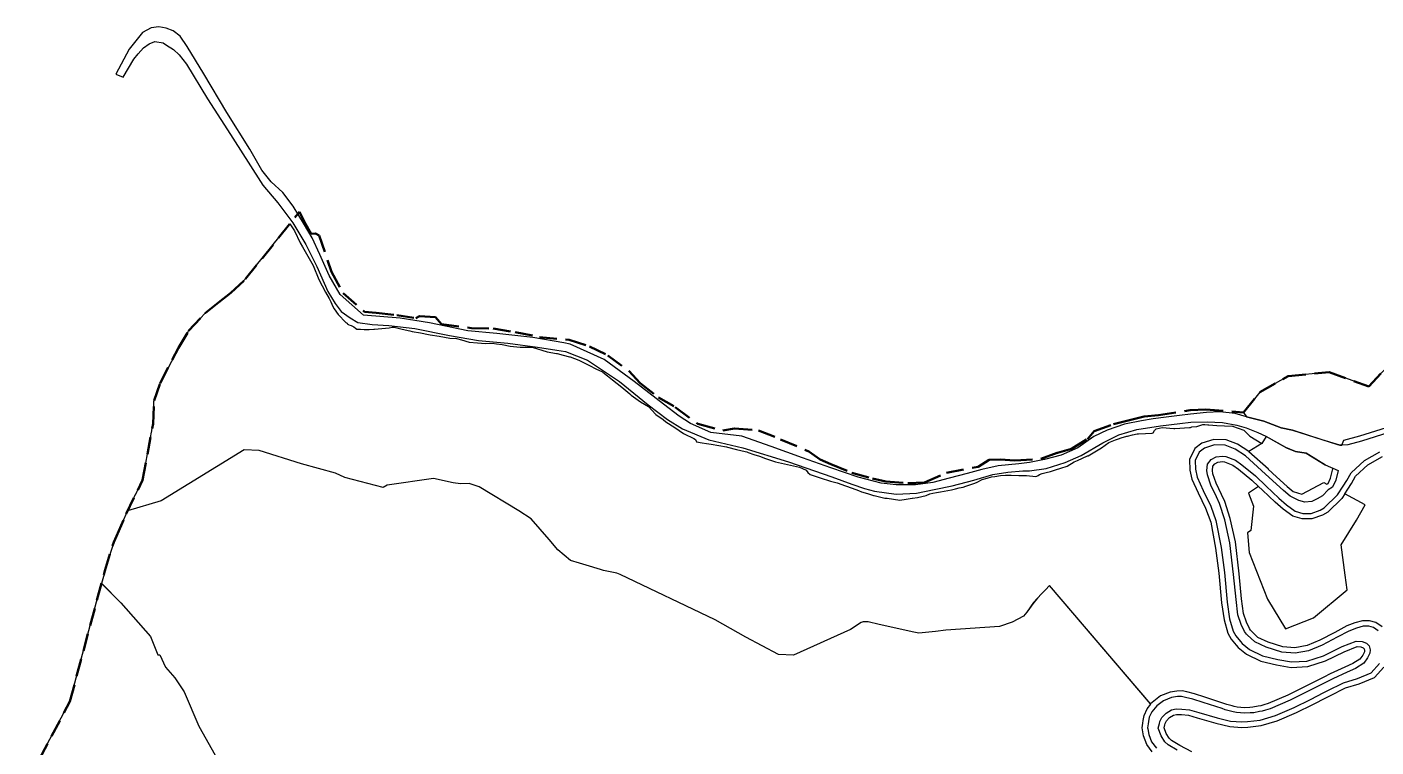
# Model space of a CAD drawing. Header units: metres. Extents: x 254550 to 279186, y 560399 to 562374.
# Drawn here: x 254550.2 to 255039.4, y 562112.6 to 562373.9 of the extents above; entities that cross this region are included whole.
import ezdxf

# ---------------------------------------------------------------- set-up
doc = ezdxf.new("R2010")
doc.units = ezdxf.units.M
doc.linetypes.add('DASHED2', pattern=[9.525, 6.35, -3.175])
for name, color, linetype, lineweight in [('E-1', 106, 'Continuous', 25), ('Institutional-1', 140, 'Continuous', 25), ('Road', 253, 'Continuous', 25), ('Special zone precinct', 31, 'Continuous', 25), ('Surveyed_Boundary', 7, 'DASHED2', 50)]:
    doc.layers.add(name, color=color, linetype=linetype, lineweight=lineweight)

msp = doc.modelspace()

# ---------------------------------------------------------------- linework, layer by layer
at = {"layer": 'E-1', "elevation": -1.39}
msp.add_lwpolyline([(254993.21, 562219.82), (254989.2, 562222.49), (254985.08, 562224.06), (254980.5, 562224.25), (254976.24, 562222.9), (254973.7, 562220.91), (254971.7, 562216.99), (254971.91, 562213.11), (254972.63, 562209.84), (254974.87, 562204.86), (254977.58, 562199.25), (254979.41, 562194.21), (254981.21, 562184.7), (254982.4, 562175.72), (254983.37, 562164.89), (254984.28, 562158.74), (254985.69, 562153.91), (254986.82, 562151.78), (254988.67, 562149.62), (254989.4, 562148.75), (254992.38, 562146.32), (254997.57, 562143.73), (255003.32, 562142.41), (255008.64, 562141.45), (255014.65, 562141.82), (255021.04, 562143.88), (255027.87, 562147.2), (255032.51, 562149.03), (255033.88, 562148.96), (255034.77, 562148.59), (255035.08, 562148.27), (255035.23, 562147.63), (255035.2, 562147.13), (255034.63, 562145.99), (255033.51, 562144.47), (255030.99, 562142.85), (255028.11, 562141.6), (255022.79, 562139.15), (255020.43, 562137.96), (255013.91, 562134.7), (255007.44, 562131.44), (255000.26, 562128.36), (254998.68, 562127.9), (254997.56, 562127.58), (254996.68, 562127.39), (254994.75, 562127.03), (254993.6, 562126.95), (254991.68, 562126.88), (254989.04, 562127.11), (254987.99, 562127.26), (254987.17, 562127.51), (254985.31, 562128.02), (254984.2, 562128.41), (254977.34, 562130.67), (254973.53, 562131.88), (254970.74, 562132.57), (254969.09, 562132.93), (254967.2, 562132.89), (254964.7, 562132.49), (254961.25, 562131.13), (254957.58, 562128.28), (254920.92, 562171.2), (254919.5, 562169.67), (254918.07, 562168.13), (254916.65, 562166.59), (254915.22, 562165.06), (254912.74, 562161.53), (254911.51, 562160.04), (254907.44, 562157.88), (254907.37, 562157.93), (254902.83, 562156.38), (254883.32, 562155.05), (254879.64, 562154.55), (254873.61, 562153.9), (254871.73, 562154.24), (254859.19, 562157.05), (254855.22, 562158), (254853.38, 562158.05), (254852.71, 562157.8), (254848.81, 562155.22), (254828.1, 562145.96), (254822.75, 562146.13), (254810.85, 562152.46), (254799.74, 562158.81), (254765.3, 562175.23), (254764.1, 562175.74), (254759.26, 562176.66), (254758.1, 562176.98), (254752.91, 562178.57), (254750.49, 562179.31), (254747.23, 562180.28), (254742.68, 562184.2), (254739.57, 562187.95), (254733, 562195.37), (254728.59, 562198.26), (254714.14, 562206.97), (254710.57, 562208.28), (254707.41, 562208.16), (254704.77, 562208.48), (254697.58, 562210.07), (254680.8, 562207.68), (254679.4, 562206.74), (254665.4, 562210.44), (254662.07, 562211.95), (254649.67, 562215.39), (254634.37, 562220.17), (254628.97, 562220.4), (254598.85, 562201.9), (254586.65, 562198.28), (254586.65, 562198.28), (254586.75, 562198.49), (254586.77, 562198.54), (254586.77, 562198.54), (254586.99, 562198.99), (254587.43, 562199.89), (254587.94, 562200.95), (254588.09, 562201.25), (254588.09, 562201.25), (254588.12, 562201.31), (254588.12, 562201.31), (254588.77, 562202.65), (254588.81, 562202.72), (254589.46, 562204.06), (254589.46, 562204.06), (254589.51, 562204.16), (254589.51, 562204.16), (254590.15, 562205.47), (254590.15, 562205.47), (254590.22, 562205.63), (254590.22, 562205.63), (254590.84, 562206.9), (254590.84, 562206.9), (254590.84, 562206.9), (254590.84, 562206.9), (254591.42, 562208.09), (254591.42, 562208.09), (254591.42, 562208.09), (254591.42, 562208.09), (254591.53, 562208.32), (254591.53, 562208.32), (254591.82, 562208.9), (254592.1, 562209.49), (254592.1, 562209.49), (254592.1, 562209.5), (254592.1, 562209.5), (254592.11, 562209.53), (254592.27, 562210.39), (254592.27, 562210.39), (254592.59, 562212.08), (254592.59, 562212.08), (254592.62, 562212.29), (254592.64, 562212.39), (254592.64, 562212.39), (254592.99, 562214.27), (254592.99, 562214.28), (254593.01, 562214.35), (254593.01, 562214.35), (254593.37, 562216.27), (254593.37, 562216.27), (254593.38, 562216.33), (254593.38, 562216.33), (254593.74, 562218.28), (254593.74, 562218.28), (254593.75, 562218.33), (254593.75, 562218.33), (254594.11, 562220.29), (254594.11, 562220.29), (254594.12, 562220.32), (254594.12, 562220.35), (254594.12, 562220.35), (254594.45, 562222.13), (254594.49, 562222.33), (254594.72, 562223.53), (254594.73, 562223.6), (254594.73, 562223.6), (254594.99, 562224.73), (254595.06, 562225.4), (254595.07, 562225.46), (254595.09, 562225.56), (254595.09, 562225.56), (254595.23, 562226.31), (254595.42, 562227.31), (254595.44, 562227.41), (254595.61, 562228.32), (254595.77, 562229.2), (254595.79, 562229.32), (254595.85, 562229.64), (254595.85, 562229.64), (254595.89, 562229.82), (254595.89, 562229.92), (254595.89, 562229.92), (254595.89, 562229.92), (254595.92, 562230.7), (254595.93, 562230.83), (254595.93, 562230.83), (254595.94, 562231.08), (254595.94, 562231.08), (254595.97, 562231.77), (254595.98, 562232.19), (254596.01, 562232.92), (254596.03, 562233.3), (254596.03, 562233.3), (254596.04, 562233.41), (254596.06, 562234.06), (254596.08, 562234.57), (254596.13, 562235.74), (254596.14, 562235.8), (254596.18, 562236.96), (254596.18, 562236.96), (254596.19, 562237.16), (254596.19, 562237.16), (254596.19, 562237.16), (254596.19, 562237.17), (254596.19, 562237.17), (254596.19, 562237.18), (254596.23, 562238.11), (254596.23, 562238.11), (254596.23, 562238.11), (254596.24, 562238.21), (254596.41, 562238.73), (254598.48, 562244.65), (254604.73, 562256.55), (254608.8, 562263.48, -0.056289), (254609.34, 562264.2), (254614.85, 562270.04), (254623.99, 562277.34), (254629.47, 562282.49), (254645.44, 562302.43, 0.000001), (254645.44, 562302.43), (254645.44, 562302.43), (254647.13, 562299.87), (254649.24, 562295.55), (254650.03, 562294.11), (254652.02, 562290.69), (254653.01, 562288.98), (254654.01, 562287.28), (254655.96, 562282.3), (254657.22, 562280), (254658.48, 562277.7), (254659.74, 562275.4), (254659.81, 562275.32), (254660.35, 562274.17), (254661.04, 562272.41), (254661.55, 562271.64), (254663.07, 562269.52), (254665.81, 562266.71), (254666.25, 562266.38), (254666.34, 562266.19), (254666.72, 562265.93), (254666.86, 562265.8), (254667.78, 562265.55), (254668.65, 562265.05), (254669.25, 562264.64), (254669.75, 562264.27), (254671.13, 562264.19), (254672.51, 562264.11), (254674.31, 562264.16), (254675.97, 562264.2, 0.016601), (254676.24, 562264.22), (254678.82, 562264.45), (254681.54, 562264.7), (254682.6, 562264.9), (254683.34, 562264.93), (254686.24, 562264.2), (254689.04, 562263.61), (254689.86, 562263.38), (254692.83, 562262.85), (254695.8, 562262.31), (254696.38, 562262.17), (254699.66, 562261.66), (254703.51, 562261), (254705.92, 562260.86), (254707.77, 562260.35), (254710.56, 562259.52), (254713.51, 562259.27), (254714.99, 562259.14), (254716.46, 562259.02), (254718.82, 562259.18), (254720.43, 562258.95), (254722.53, 562258.68), (254725.34, 562258.01), (254726.57, 562257.89), (254727.79, 562257.77), (254729.02, 562257.65), (254730.3, 562257.68), (254731.58, 562257.7), (254733.42, 562257.67), (254738.81, 562256.06), (254742.23, 562255.41), (254742.41, 562255.35), (254744.66, 562254.78), (254746.92, 562254.21), (254747.13, 562254.19), (254750.27, 562253), (254754.15, 562251.01), (254756.51, 562249.87), (254758.87, 562248.73), (254759.01, 562248.67), (254760.73, 562247.28), (254762.45, 562245.9), (254764.17, 562244.51), (254765.88, 562243.13), (254767.33, 562241.96), (254768.77, 562240.8), (254769.04, 562240.53), (254769.33, 562240.33), (254770.99, 562239.07), (254772.65, 562237.81), (254774.09, 562236.99), (254775.54, 562236.18), (254776.79, 562234.88), (254778.18, 562233.32), (254780.89, 562231.46), (254781.86, 562230.66), (254785.06, 562228.54), (254788.26, 562226.42), (254788.3, 562226.34), (254788.53, 562226.24), (254792.02, 562224.6), (254792.63, 562224.17), (254793.02, 562223.36), (254795.06, 562222.98), (254796.64, 562222.74), (254798.23, 562222.5), (254801.01, 562221.99), (254803.8, 562221.48), (254804.24, 562221.44), (254807.42, 562220.61), (254810.6, 562219.78), (254811.16, 562219.68), (254811.72, 562219.49), (254813.75, 562218.79), (254815.78, 562218.09), (254817.96, 562217.34), (254820.1, 562216.61), (254821.65, 562216.13), (254823.81, 562215.65), (254825.97, 562215.17), (254828.13, 562214.68), (254830.3, 562214.2), (254831.36, 562213.66), (254832.76, 562213.09), (254833.38, 562212.19), (254834.19, 562211.49), (254836.02, 562210.88), (254837.85, 562210.28), (254841.5, 562209.08), (254843.96, 562208.47), (254847.05, 562207.43), (254849.35, 562206.56), (254851.65, 562205.69), (254852.81, 562205.22), (254855.01, 562204.57), (254857.2, 562203.91), (254857.44, 562203.83), (254861.2, 562202.92), (254862.15, 562202.85), (254864.41, 562202.5), (254866.68, 562202.14), (254868.94, 562202.52), (254871.2, 562202.89), (254871.34, 562202.94), (254873.14, 562203.14), (254876.29, 562203.9), (254877.58, 562204.53), (254878.68, 562204.68), (254880.05, 562204.92), (254881.42, 562205.16), (254882.75, 562205.39), (254884.09, 562205.63), (254885.48, 562205.95), (254886.87, 562206.28), (254888.26, 562206.61), (254889.65, 562206.93), (254890.68, 562207.2), (254892.07, 562207.8), (254893.85, 562208.38), (254894.74, 562208.66), (254896.61, 562209.64), (254898.4, 562210.22), (254899.92, 562210.7), (254901.18, 562210.73), (254903.23, 562211.18), (254905.01, 562211.28), (254907.07, 562211.24), (254909.83, 562211.16), (254912.58, 562211.08), (254916.07, 562210.73), (254916.41, 562210.89), (254916.88, 562211.11), (254917.38, 562211.46), (254918.3, 562211.84), (254919.8, 562212.19), (254921.29, 562212.54), (254923.17, 562213.15), (254925.05, 562213.76), (254927.4, 562214.53), (254929.86, 562216.04), (254931.16, 562216.56), (254934.76, 562218.24), (254934.95, 562218.29), (254937.38, 562219.7), (254939.81, 562221.11), (254942.47, 562223.16), (254944.91, 562224.1), (254945.95, 562224.44), (254946.99, 562224.78), (254949.07, 562225.45), (254949.29, 562225.45), (254951.02, 562225.88), (254952.76, 562226.31), (254953.29, 562226.19), (254955.74, 562226.35), (254958.19, 562226.51), (254958.6, 562226.59), (254959.02, 562227.43), (254959.7, 562228.09), (254961.86, 562228.5), (254966.1, 562228.2), (254966.44, 562228.16), (254971.73, 562228.49), (254972.13, 562228.59), (254972.57, 562228.74), (254974.4, 562228.86), (254976.57, 562229.64), (254977.29, 562229.64), (254978.4, 562229.54), (254978.77, 562229.56), (254980.19, 562229.45), (254981.61, 562229.33), (254984.46, 562229.1), (254987.29, 562228.99), (254991.46, 562227.59), (254993.56, 562225.41), (254998.02, 562222.74)], format="xyb", close=True, dxfattribs=at)
at = {"layer": 'E-1'}
for points in [[(255041.58, 562156.22, 0), (255039.35, 562157.78, 0), (255037.01, 562158.44, 0), (255034.46, 562158.4, 0), (255031.64, 562157.67, 0), (255028.73, 562156.52, 0), (255024.38, 562154.18, 0), (255019.03, 562151.36, 0), (255014.37, 562149.47, 0), (255009.97, 562148.62, 0), (255005.63, 562149, 0), (255000.23, 562150.68, 0), (254996.53, 562152.38, 0), (254993.85, 562155.02, 0), (254993.45, 562155.56, 0), (254992.39, 562157.85, 0), (254991.28, 562161.08, 0), (254990.59, 562166.41, 0), (254989.73, 562175.45, 0), (254988.37, 562187.03, 0), (254986.47, 562195.58, 0), (254984.53, 562201.72, 0), (254983.3, 562204.27, 0), (254981.37, 562208.38, 0), (254980.17, 562211.77, 0), (254980.04, 562212.93, 0), (254980.19, 562214.46, 0), (254980.92, 562215.4, 0), (254982.04, 562215.98, 0), (254983.69, 562216.18, 0), (254984.45, 562216.06, 0), (254987.48, 562214.91, 0), (254989.51, 562213.43, 0), (254994.37, 562209.48, 0), (254996.74, 562207.18, 0), (254993.07, 562204.74, 0), (254994.98, 562199.98, 0), (254994.02, 562191.14, 0), (254992.71, 562190.34, 0), (254993.35, 562183.16, 0), (255000.01, 562166.21, 0), (255006.57, 562155.54, 0), (255016.65, 562159.46, 0), (255028.88, 562169.61, 0), (255028.19, 562174.93, 0), (255026.76, 562185.93, 0), (255032.35, 562194.87, 0), (255035.39, 562200.46, 0), (255028.04, 562204.44, 0), (255029.17, 562206.11, 0), (255030.53, 562208.25, 0), (255031.94, 562210.87, 0), (255036.43, 562214.99, 0), (255041.7, 562217.97, 0)], [(254550.18, 562099.67, 0), (254565.71, 562129.08, 0), (254577.2, 562172.01, 0), (254584.19, 562164.87, 0), (254594.97, 562152.66, 0), (254597.59, 562146.07, 0), (254598.36, 562146.1, 0), (254600.45, 562141.54, 0), (254603.77, 562137.73, 0), (254607.21, 562132.61, 0), (254612.5, 562120.15, 0), (254612.97, 562119.34, 0), (254619, 562108.52, 0)], [(254972.63, 562110.86, 0), (254968.24, 562113.2, 0), (254965.19, 562115.02, 0), (254964.35, 562115.84, 0), (254963.22, 562117.51, 0), (254962.5, 562119.54, 0), (254962.77, 562120.7, 0), (254962.85, 562121.16, 0), (254963.38, 562122.11, 0), (254964.52, 562123.32, 0), (254965.98, 562124.16, 0), (254967.04, 562124.39, 0), (254968.86, 562124.35, 0), (254971.33, 562124.1, 0), (254974.54, 562123.21, 0), (254981.27, 562121.28, 0), (254986.35, 562120.06, 0), (254990.71, 562119.7, 0), (254992.94, 562119.82, 0), (254997.76, 562120.43, 0), (255003.56, 562122.11, 0), (255010.52, 562125.14, 0), (255016.5, 562128.06, 0), (255021.39, 562130.62, 0), (255022.58, 562131.2, 0), (255028.36, 562134.07, 0), (255033.31, 562135.56, 0), (255038.8, 562137.81, 0), (255042.22, 562141.57, 0)]]:
    msp.add_polyline3d(points, dxfattribs=at)
at = {"layer": 'Institutional-1'}
msp.add_lwpolyline([(254958.23, 562110.85), (254956.24, 562113.55), (254955.04, 562116.65), (254954.65, 562118.82), (254954.52, 562119.57), (254954.77, 562121.3), (254954.89, 562122.22), (254955.24, 562123.99), (254956.33, 562126.43), (254957.73, 562128.1), (254920.92, 562171.2), (254919.5, 562169.66), (254918.08, 562168.13), (254916.65, 562166.59), (254915.23, 562165.06), (254912.74, 562161.53), (254911.52, 562160.04), (254907.44, 562157.88), (254907.37, 562157.93), (254902.83, 562156.38), (254883.32, 562155.05), (254879.65, 562154.55), (254873.61, 562153.89), (254871.73, 562154.24), (254859.19, 562157.04), (254855.23, 562158), (254853.38, 562158.04), (254852.71, 562157.79), (254848.81, 562155.22), (254828.1, 562145.95), (254822.75, 562146.13), (254810.86, 562152.46), (254799.74, 562158.81), (254765.3, 562175.23), (254764.1, 562175.74), (254759.26, 562176.66), (254758.1, 562176.98), (254752.91, 562178.56), (254750.49, 562179.3), (254747.24, 562180.28), (254742.68, 562184.2), (254739.57, 562187.95), (254733, 562195.37), (254728.59, 562198.25), (254714.14, 562206.96), (254710.57, 562208.28), (254707.41, 562208.16), (254704.77, 562208.48), (254697.58, 562210.06), (254680.8, 562207.67), (254679.4, 562206.73), (254665.4, 562210.43), (254662.07, 562211.95), (254649.67, 562215.39), (254634.37, 562220.17), (254628.97, 562220.4), (254598.85, 562201.89), (254586.65, 562198.28), (254586.16, 562197.27), (254586.02, 562196.94), (254584.36, 562193.08), (254584.36, 562193.08), (254584.36, 562193.08), (254584.36, 562193.08), (254582.64, 562189.1), (254581.62, 562186.9), (254579.86, 562181.22), (254577.26, 562171.94), (254584.18, 562164.88), (254594.96, 562152.66), (254597.59, 562146.07), (254598.36, 562146.11), (254600.45, 562141.54), (254603.77, 562137.74), (254607.2, 562132.62), (254612.49, 562120.16), (254612.96, 562119.35), (254619, 562108.53)], dxfattribs=at)
msp.add_lwpolyline([(255026.76, 562185.93), (255032.35, 562194.87), (255035.39, 562200.46), (255028.04, 562204.44), (255026.92, 562202.78), (255021.84, 562197.77), (255019.98, 562196.7), (255016.15, 562195.4), (255012.56, 562195.35), (255009.18, 562196.42), (255005.7, 562198.87), (255002.78, 562201.45), (254998.16, 562205.81), (254996.74, 562207.18), (254993.07, 562204.74), (254994.98, 562199.98), (254994.02, 562191.14), (254992.71, 562190.34), (254993.35, 562183.16), (255000.01, 562166.21), (255006.57, 562155.54), (255016.65, 562159.46), (255028.88, 562169.61), (255028.19, 562174.93)], close=True, dxfattribs=at)
at = {"layer": 'Road'}
for points in [[(255044.03, 562226.74), (255034.07, 562223.54), (255029.18, 562222.28), (255026.28, 562222.11), (255019.88, 562224.13), (255009.03, 562227.63), (255005, 562228.38), (254998.67, 562230.8), (254992.44, 562232.44), (254988.25, 562233.59), (254982.73, 562234.2), (254977.95, 562234.02), (254972.05, 562233.4), (254968.05, 562232.92), (254963.26, 562232.32), (254958.6, 562231.66), (254954.32, 562230.93), (254948.22, 562229.7), (254941.86, 562227.61), (254937.05, 562225.34), (254931.21, 562221.11), (254925.21, 562218.46), (254919.2, 562216.92), (254913.76, 562215.86), (254909.82, 562215.41), (254902.31, 562214.65), (254896.38, 562213.36), (254891.07, 562211.85), (254884.63, 562210.18), (254878.69, 562208.56), (254872.43, 562207.72), (254865.37, 562207.72), (254859.98, 562208.36), (254851.53, 562210.5), (254841.66, 562213.9), (254831.42, 562217.52), (254819.99, 562221.64), (254809.45, 562225.36), (254798.15, 562226.79), (254790.8, 562230.04), (254786.7, 562232.61), (254780.99, 562237.01), (254770.32, 562245.28), (254759.51, 562253.22), (254747.14, 562258.8), (254744.83, 562259.3), (254733.66, 562261.16), (254720.57, 562262.64), (254710.08, 562263.64), (254696.1, 562266.56), (254685.48, 562268.23), (254672.25, 562269.37), (254663.79, 562276.83), (254659.78, 562283.71), (254656.43, 562291.3), (254653.57, 562297.42), (254650.8, 562302.07), (254646.72, 562308.91), (254643.01, 562313.77), (254638.72, 562317.69), (254635.32, 562321.95), (254630.93, 562329.54), (254622.64, 562342.89), (254614.29, 562356.85), (254608.32, 562366.75), (254605.68, 562370.54), (254603.23, 562372.5), (254600.7, 562373.51), (254598.04, 562373.9), (254595.17, 562373.52), (254592.06, 562371.83), (254587.26, 562365.86), (254582.38, 562356.76), (254585.01, 562355.7), (254588.94, 562362.26), (254590.48, 562364.19), (254592.38, 562366.37), (254594.47, 562367.72), (254596.58, 562368.6), (254599.59, 562368.08), (254600.75, 562367.35), (254603.34, 562365.71), (254605.36, 562363.74), (254608.03, 562360.42), (254615.58, 562347.85), (254622.86, 562336.62), (254630.34, 562324.89), (254635.74, 562316.51), (254641.12, 562310.05), (254646.59, 562302.84), (254651.28, 562294.95), (254655.27, 562286.94), (254659.24, 562277.93), (254661.93, 562273.49), (254664.06, 562270.63), (254667.34, 562268.37), (254670.17, 562266.67), (254675.33, 562265.89), (254681.43, 562265.59), (254690.77, 562264.47), (254703.39, 562261.89), (254713.94, 562260.11), (254724.58, 562259.13), (254735.3, 562257.69), (254742.31, 562256.65), (254745.46, 562256.1), (254753.47, 562253), (254765.08, 562245.2), (254775.38, 562236.77), (254782.4, 562231.47), (254787.84, 562228.06), (254797.44, 562224.03), (254809.72, 562221.17), (254826.36, 562216.14), (254842.09, 562210.62), (254849.29, 562208.04), (254853.83, 562206.4), (254857.47, 562205.44), (254865.35, 562204.38), (254872.75, 562204.71), (254879.2, 562206.03), (254885.7, 562207.39), (254893.56, 562209.47), (254900.44, 562211.45), (254905.86, 562212.28), (254911.31, 562212.78), (254913.7, 562212.85), (254919.79, 562213.65), (254926.7, 562215.85), (254932.42, 562218.38), (254940.31, 562223.04), (254946.09, 562225.83), (254952.65, 562227.82), (254961.23, 562229.21), (254968.26, 562230.02), (254972.19, 562230.49), (254978.15, 562230.61), (254983.65, 562230.37), (254988.92, 562229.36), (254992.23, 562228.44), (254996.53, 562226.71), (254999.39, 562225.42), (255003.06, 562223.31), (255006.85, 562221.15), (255010.12, 562219.83), (255014.01, 562219.23), (255020.92, 562214.97), (255025.67, 562212.9), (255024.76, 562209.48), (255023.54, 562206.88), (255021.96, 562205.93), (255020.02, 562203.79), (255018, 562202.62), (255016.12, 562201.69), (255013.58, 562201.45), (255011.33, 562202.01), (255008.19, 562203.66), (255005.85, 562205.68), (255001.93, 562209.17), (254997.82, 562213), (254991.99, 562218.24), (254988.28, 562220.7), (254984.67, 562222.08), (254980.77, 562222.23), (254977.19, 562221.1), (254975.28, 562219.61), (254973.73, 562216.56), (254973.9, 562213.38), (254974.54, 562210.47), (254976.68, 562205.7), (254979.43, 562200.03), (254981.34, 562194.74), (254983.19, 562185.02), (254984.39, 562175.94), (254985.35, 562165.13), (254986.24, 562159.16), (254987.56, 562154.67), (254988.49, 562152.92), (254990.2, 562150.91), (254990.81, 562150.18), (254993.47, 562148.01), (254998.25, 562145.63), (255003.73, 562144.37), (255008.75, 562143.46), (255014.28, 562143.8), (255020.3, 562145.74), (255027.06, 562149.04), (255032.17, 562151.04), (255034.33, 562150.95), (255035.92, 562150.27), (255036.9, 562149.26), (255037.24, 562147.81), (255037.18, 562146.6), (255036.34, 562144.95), (255034.91, 562142.98), (255031.93, 562141.08), (255028.92, 562139.78), (255023.66, 562137.35), (255021.32, 562136.18), (255014.81, 562132.92), (255008.28, 562129.63), (255000.93, 562126.48), (254999.24, 562125.98), (254998.05, 562125.64), (254997.09, 562125.43), (254995.01, 562125.04), (254993.71, 562124.95), (254991.63, 562124.87), (254988.81, 562125.13), (254987.55, 562125.31), (254986.61, 562125.59), (254984.71, 562126.11), (254983.56, 562126.52), (254976.72, 562128.77), (254972.98, 562129.95), (254970.28, 562130.62), (254968.89, 562130.93), (254967.38, 562130.9), (254965.23, 562130.55), (254962.25, 562129.37), (254959.84, 562127.51), (254958.04, 562125.36), (254957.16, 562123.38), (254956.87, 562121.89), (254956.75, 562121.02), (254956.54, 562119.61), (254956.62, 562119.18), (254956.97, 562117.19), (254958.01, 562114.52), (254959.71, 562112.22)], [(255040.2, 562154.74), (255038.48, 562155.95), (255036.75, 562156.43), (255034.73, 562156.4), (255032.26, 562155.77), (255029.57, 562154.7), (255025.32, 562152.42), (255019.88, 562149.55), (255014.94, 562147.55), (255010.08, 562146.6), (255005.24, 562147.03), (254999.51, 562148.81), (254995.37, 562150.71), (254992.69, 562153.36), (254992.42, 562153.59), (254991.72, 562154.54), (254990.53, 562157.1), (254989.32, 562160.62), (254988.61, 562166.19), (254987.74, 562175.24), (254986.39, 562186.69), (254984.54, 562195.06), (254982.67, 562200.99), (254981.5, 562203.41), (254979.52, 562207.62), (254978.21, 562211.32), (254978.03, 562212.92), (254978.26, 562215.23), (254979.61, 562216.97), (254981.44, 562217.92), (254983.72, 562218.2), (254984.96, 562218.01), (254988.44, 562216.69), (254990.73, 562215.02), (254995.7, 562210.98), (254999.55, 562207.25), (255004.13, 562202.93), (255006.94, 562200.44), (255010.08, 562198.23), (255012.85, 562197.35), (255015.8, 562197.4), (255019.15, 562198.54), (255020.62, 562199.37), (255025.38, 562204.07), (255027.5, 562207.2), (255028.8, 562209.26), (255030.34, 562212.12), (255035.24, 562216.62), (255040.73, 562219.72)], [(254967.26, 562111.46), (254963.97, 562113.42), (254962.81, 562114.54), (254961.41, 562116.6), (254960.42, 562119.43), (254960.81, 562121.1), (254960.94, 562121.84), (254961.75, 562123.3), (254963.27, 562124.91), (254965.25, 562126.05), (254966.84, 562126.4), (254968.99, 562126.35), (254971.7, 562126.07), (254975.09, 562125.13), (254981.78, 562123.21), (254986.66, 562122.04), (254990.73, 562121.7), (254992.76, 562121.81), (254997.35, 562122.4), (255002.88, 562123.99), (255009.68, 562126.96), (255015.6, 562129.84), (255020.49, 562132.4), (255021.69, 562132.99), (255027.62, 562135.93), (255032.64, 562137.45), (255037.62, 562139.49), (255040.68, 562142.85)]]:
    msp.add_lwpolyline(points, dxfattribs=at)
at = {"layer": 'Special zone precinct'}
for points in [[(255043.35, 562250.45), (255036.82, 562243.45), (255022.37, 562248.61), (255007.57, 562247.23), (254997.28, 562241.43), (254991.29, 562234.05), (254992.44, 562232.44), (254998.67, 562230.8), (255005, 562228.38), (255009.03, 562227.63), (255025.09, 562222.48), (255026.28, 562222.11), (255026.99, 562222.15), (255027.67, 562223.96), (255033.52, 562225.47), (255043.15, 562228.56), (255046.31, 562230.68), (255046.25, 562231.26)], [(255023.76, 562213.51), (255023.83, 562213.69), (255021.1, 562214.86), (255014.01, 562219.23), (255010.12, 562219.83), (255006.66, 562221.23), (254999.52, 562225.34), (254998.02, 562222.74), (254993.21, 562219.82), (255000.37, 562213.57), (255000.24, 562213.48), (255003.28, 562210.65), (255007.16, 562207.19), (255009.32, 562205.33), (255012.44, 562204.35), (255020.46, 562208.59), (255021.53, 562208), (255021.99, 562208.28), (255022.87, 562210.17)]]:
    msp.add_lwpolyline(points, close=True, dxfattribs=at)
at = {"layer": 'Surveyed_Boundary'}
msp.add_lwpolyline([(254550.18, 562099.68), (254565.71, 562129.09), (254578.39, 562176.5), (254581.62, 562186.9), (254582.64, 562189.1), (254586.16, 562197.27), (254592.11, 562209.49), (254595.89, 562229.82), (254596.24, 562238.32), (254598.48, 562244.65), (254605.11, 562257.49), (254608.78, 562263.6), (254614.85, 562270.04), (254619.65, 562273.89), (254624.15, 562277.47), (254629.47, 562282.48), (254648.99, 562306.85), (254650.68, 562303.32), (254653.2, 562298.86), (254654.84, 562298.97), (254656.09, 562298.25), (254660.66, 562285.02), (254664.85, 562277.24), (254672.63, 562270.5), (254676.85, 562270.17), (254684.24, 562269.32), (254691.21, 562268.25), (254692.5, 562268.98), (254698.35, 562268.62), (254700.51, 562266.1), (254711.32, 562264.62), (254719.28, 562264.45), (254727.23, 562263.15), (254736.03, 562261.36), (254746.79, 562260.33), (254754.22, 562257.96), (254760.81, 562254.71), (254768.48, 562249.06), (254772.5, 562244.69), (254779.24, 562239.48), (254785.28, 562235.89), (254793.45, 562229.84), (254802.48, 562227.44), (254806.76, 562228.22), (254815.47, 562227.5), (254823.48, 562224.25), (254833.7, 562219.87), (254837.84, 562216.96), (254841.67, 562215.29), (254849.29, 562212.14), (254856.82, 562210.03), (254861.63, 562208.99), (254869.54, 562208.4), (254875.65, 562208.56), (254883.56, 562212.14), (254895.06, 562214.31), (254899.04, 562216.86), (254903.09, 562216.92), (254908.44, 562216.63), (254917.77, 562217.16), (254923.88, 562219.37), (254928.94, 562220.83), (254934.75, 562224.37), (254937.2, 562227.27), (254944.18, 562229.78), (254949.94, 562231.25), (254955.29, 562232.53), (254960.46, 562233.01), (254972.01, 562234.88), (254977.62, 562235.13), (254991.29, 562234.05), (254997.28, 562241.43), (255007.57, 562247.23), (255022.37, 562248.61), (255036.82, 562243.45), (255044.98, 562252.19)], dxfattribs=at)

doc.saveas('drawing.dxf')
